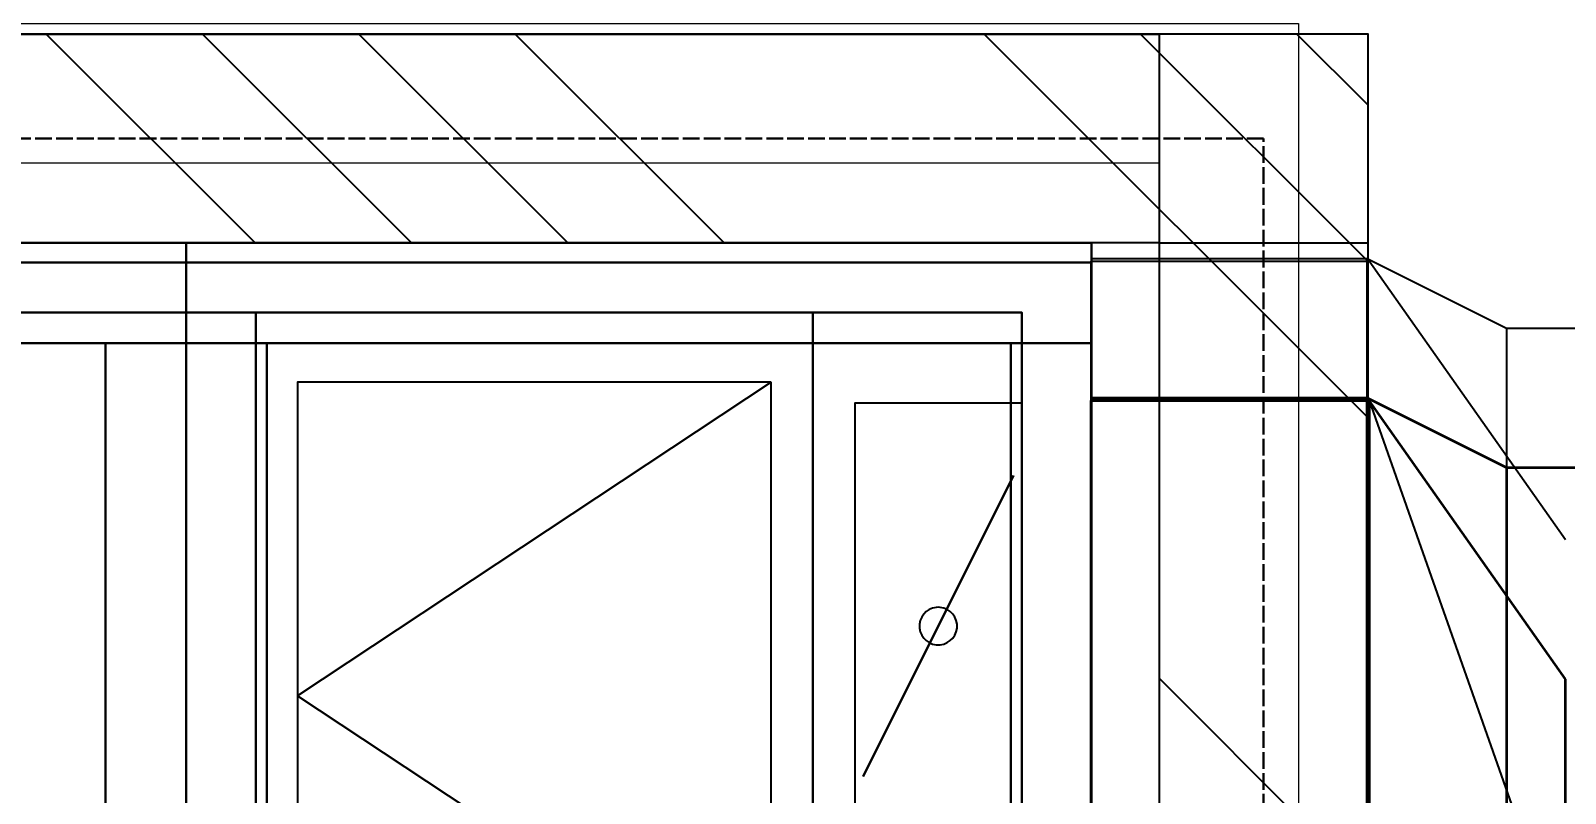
# Model space of a CAD drawing. Header units: millimetres. Extents: x 83708 to 840243643, y 645190 to 956201.
# Drawn here: x 353338 to 354440, y 856217 to 856764 of the extents above; entities that cross this region are included whole.
import ezdxf
from ezdxf import colors
from ezdxf.entities.mleader import LeaderData, LeaderLine
from ezdxf.math import Vec2, Vec3

# ---------------------------------------------------------------- set-up
doc = ezdxf.new("R2010")
doc.units = ezdxf.units.MM
doc.linetypes.add('ACAD_ISO02W100', pattern=[15, 12, -3])
doc.linetypes.add('MiddleRoom', pattern=[1100000.0, 100000, 1000000.0])
for name, color, linetype, lineweight in [('_INVENTO ALUSPLAAN', 253, 'Continuous', 9), ('Sein', 7, 'Continuous', 9), ('TULETÕKKETSOON', 1, 'ACAD_ISO02W100', 9)]:
    doc.layers.add(name, color=color, linetype=linetype, lineweight=lineweight)
for name, color, linetype in [('DUCT-S-1', 7, 'Continuous'), ('DUCT-V-1', 7, 'Continuous'), ('FLECAD1', 7, 'Continuous'), ('FLECAD2', 7, 'Continuous'), ('FLECAD3', 7, 'Continuous')]:
    doc.layers.add(name, color=color, linetype=linetype)
doc.styles.add('Annotative', font='malgunsl.ttf', dxfattribs={"height": 2})

# ---------------------------------------------------------------- blocks, each defined once
blk = doc.blocks.new('AC02935765_20221207113114_0')
at = {"layer": 'FLECAD1', "linetype": 'Continuous'}
for points in [[(2275, 140.0001, 150), (925, 140, 150), (924.9999, 1240, 150), (2275, 1240, 150)], [(2275, 1240, 150), (924.9999, 1240, 150), (924.9999, 1240, 1302), (2275, 1240, 1302)], [(2275, 140.0001, 1302), (2275, 1240, 1302), (924.9999, 1240, 1302), (925, 140, 1302)], [(2275, 140.0001, 150), (2275, 1240, 150), (2275, 1240, 1302), (2275, 140.0001, 1302)], [(2925, 140.0002, 150), (2275, 140.0001, 150), (2275, 1240, 150), (2925, 1240, 150)], [(2275, 140.0001, 150), (2275, 140.0001, 1302), (2275, 1240, 1302), (2275, 1240, 150)], [(2925, 1240, 150), (2275, 1240, 150), (2275, 1240, 1302), (2925, 1240, 1302)], [(2925, 140.0002, 1302), (2925, 1240, 1302), (2275, 1240, 1302), (2275, 140.0001, 1302)], [(2925, 140.0002, 150), (2925, 1240, 150), (2925, 1240, 1302), (2925, 140.0002, 1302)], [(2275, 1168), (924.9999, 1168), (924.9999, 1226), (2275, 1226)], [(2275, 1226), (924.9999, 1226), (924.9999, 1226, 150), (2275, 1226, 150)], [(2275, 1168, 150), (2275, 1226, 150), (924.9999, 1226, 150), (924.9999, 1168, 150)], [(2275, 1168), (2275, 1226), (2275, 1226, 150), (2275, 1168, 150)], [(2925, 1168), (2275, 1168), (2275, 1226), (2925, 1226)], [(2275, 1168), (2275, 1168, 150), (2275, 1226, 150), (2275, 1226)], [(2925, 1226), (2275, 1226), (2275, 1226, 150), (2925, 1226, 150)], [(2925, 1168, 150), (2925, 1226, 150), (2275, 1226, 150), (2275, 1168, 150)], [(2925, 1168), (2925, 1226), (2925, 1226, 150), (2925, 1168, 150)], [(2275, 1168), (2275, 1168, 150), (924.9999, 1168, 150), (924.9999, 1168)], [(2275, 212.0001), (2217, 212.0001), (2217, 1168), (2275, 1168)], [(2217, 212.0001), (2217, 212.0001, 150), (2217, 1168, 150), (2217, 1168)], [(2275, 1168), (2217, 1168), (2217, 1168, 150), (2275, 1168, 150)], [(2275, 212.0001, 150), (2275, 1168, 150), (2217, 1168, 150), (2217, 212.0001, 150)], [(2275, 212.0001), (2275, 1168), (2275, 1168, 150), (2275, 212.0001, 150)], [(2925, 1168), (2925, 1168, 150), (2275, 1168, 150), (2275, 1168)], [(2333, 212.0001), (2275, 212.0001), (2275, 1168), (2333, 1168)], [(2275, 212.0001), (2275, 212.0001, 150), (2275, 1168, 150), (2275, 1168)], [(2333, 1168), (2275, 1168), (2275, 1168, 150), (2333, 1168, 150)], [(2333, 212.0001, 150), (2333, 1168, 150), (2275, 1168, 150), (2275, 212.0001, 150)], [(2333, 212.0001), (2333, 1168), (2333, 1168, 150), (2333, 212.0001, 150)], [(2925, 212.0002), (2867, 212.0002), (2867, 1168), (2925, 1168)], [(2867, 212.0002), (2867, 212.0002, 150), (2867, 1168, 150), (2867, 1168)], [(2925, 1168), (2867, 1168), (2867, 1168, 150), (2925, 1168, 150)], [(2925, 212.0002, 150), (2925, 1168, 150), (2867, 1168, 150), (2867, 212.0002, 150)], [(2925, 212.0002), (2925, 1168), (2925, 1168, 150), (2925, 212.0002, 150)]]:
    blk.add_3dface(points, dxfattribs=at)
at = {"layer": 'FLECAD2', "linetype": 'Continuous'}
for points in [[(2275, 1240, 203), (924.9999, 1240, 203), (924.9999, 1240, 1249), (2275, 1240, 1249), (2275, 1240, 203)], [(2325, 1240, 779), (2275, 1240, 779), (2275, 1240, 1249), (2325, 1240, 1249), (2325, 1240, 779)], [(2275, 1240, 203), (2275, 1240, 673), (2725, 1240, 673), (2725, 1240, 203), (2275, 1240, 203)], [(2725, 1240, 779), (2325, 1240, 779), (2325, 1240, 1249), (2725, 1240, 1249), (2725, 1240, 779)], [(2875, 1240, 779), (2725, 1240, 779), (2725, 1240, 1249), (2875, 1240, 1249), (2875, 1240, 779)], [(2725, 1240, 203), (2725, 1240, 673), (2875, 1240, 673), (2875, 1240, 203), (2725, 1240, 203)], [(2275, 190.0001, 150), (925, 190, 150), (924.9999, 1190, 150), (2275, 1190, 150), (2275, 190.0001, 150)], [(2275, 190.0001, 1302), (2275, 1190, 1302), (924.9999, 1190, 1302), (925, 190, 1302), (2275, 190.0001, 1302)], [(2275, 190.0001, 203), (2275, 1190, 203), (2275, 1190, 1249), (2275, 190.0001, 1249), (2275, 190.0001, 203)], [(2275, 1190, 150), (2725, 1190, 150), (2725, 190.0002, 150), (2275, 190.0001, 150), (2275, 1190, 150)], [(2275, 190.0001, 779), (2275, 190.0001, 1249), (2275, 1190, 1249), (2275, 1190, 779), (2275, 190.0001, 779)], [(2275, 190.0001, 779), (2275, 190.0001, 1249), (2275, 1190, 1249), (2275, 1190, 779), (2275, 190.0001, 779)], [(2275, 1190, 203), (2275, 190.0001, 203), (2275, 190.0001, 673), (2275, 1190, 673), (2275, 1190, 203)], [(2325, 190.0001, 1302), (2325, 1190, 1302), (2275, 1190, 1302), (2275, 190.0001, 1302), (2325, 190.0001, 1302)], [(2725, 190.0002, 1302), (2725, 1190, 1302), (2325, 1190, 1302), (2325, 190.0001, 1302), (2725, 190.0002, 1302)], [(2725, 1190, 150), (2875, 1190, 150), (2875, 190.0002, 150), (2725, 190.0002, 150), (2725, 1190, 150)], [(2875, 190.0002, 1302), (2875, 1190, 1302), (2725, 1190, 1302), (2725, 190.0002, 1302), (2875, 190.0002, 1302)], [(2925, 190.0002, 779), (2925, 1190, 779), (2925, 1190, 1249), (2925, 190.0002, 1249), (2925, 190.0002, 779)], [(2925, 1190, 203), (2925, 1190, 673), (2925, 190.0002, 673), (2925, 190.0002, 203), (2925, 1190, 203)]]:
    blk.add_polyline3d(points, dxfattribs=at)
at = {"layer": 'FLECAD3', "linetype": 'Continuous'}
for p, q in [((2275, 1240, 673), (924.9999, 1240, 673)), ((2275, 1240, 779), (924.9999, 1240, 779)), ((2513.6, 1240, 414.5), (2537.8, 1240, 414.5)), ((2513.6, 1240, 461.5), (2537.8, 1240, 461.5)), ((2761, 1240, 948), (2869, 1240, 840)), ((2761, 1240, 960), (2869, 1240, 1068)), ((2761, 1240, 1188), (2869, 1240, 1080)), ((2869, 1240, 372), (2761, 1240, 264)), ((2869, 1240, 384), (2761, 1240, 492)), ((2869, 1240, 612), (2761, 1240, 504)), ((2869, 1073, 150), (2761, 857.0002, 150)), ((2761, 857.0002, 1302), (2869, 1073, 1302))]:
    blk.add_line(p, q, dxfattribs=at)
for points in [[(2275, 1240, 273.5), (2276.308, 1240, 277.6865), (2279.698, 1240, 285.6423), (2283.958, 1240, 293.035), (2289.022, 1240, 299.7956), (2294.823, 1240, 305.8549), (2301.296, 1240, 311.1438), (2308.374, 1240, 315.5933), (2315.991, 1240, 319.1341), (2320, 1240, 320.5)], [(2275, 1240, 602.5), (2276.308, 1240, 598.3135), (2279.698, 1240, 590.3577), (2283.958, 1240, 582.965), (2289.022, 1240, 576.2044), (2294.823, 1240, 570.1451), (2301.296, 1240, 564.8562), (2308.374, 1240, 560.4067), (2315.991, 1240, 556.8659), (2320, 1240, 555.5)], [(2320, 1240, 320.5), (2392.6, 1240, 273.5), (2392.6, 1240, 602.5), (2320, 1240, 555.5), (2320, 1240, 320.5)], [(2695, 1240, 802.5), (2355, 1240, 802.5), (2355, 1240, 1225.5), (2695, 1240, 1225.5), (2695, 1240, 802.5)], [(2695, 1240, 802.5), (2355, 1240, 908.25), (2695, 1240, 1014), (2355, 1240, 1119.75), (2695, 1240, 1225.5)], [(2392.6, 1240, 273.5), (2396.068, 1240, 273.6663), (2402.899, 1240, 274.6076), (2409.561, 1240, 276.2585), (2416.005, 1240, 278.5956), (2422.183, 1240, 281.5955), (2428.048, 1240, 285.2347), (2433.551, 1240, 289.49), (2438.643, 1240, 294.3379), (2441, 1240, 297), (2443.357, 1240, 299.6621), (2448.449, 1240, 304.51), (2453.952, 1240, 308.7653), (2459.816, 1240, 312.4045), (2465.995, 1240, 315.4044), (2472.439, 1240, 317.7415), (2479.101, 1240, 319.3924), (2485.932, 1240, 320.3337), (2489.4, 1240, 320.5)], [(2392.6, 1240, 344), (2396.068, 1240, 344.1663), (2402.899, 1240, 345.1076), (2409.561, 1240, 346.7585), (2416.005, 1240, 349.0956), (2422.183, 1240, 352.0955), (2428.048, 1240, 355.7347), (2433.551, 1240, 359.99), (2438.643, 1240, 364.8379), (2441, 1240, 367.5), (2443.357, 1240, 370.1621), (2448.449, 1240, 375.01), (2453.952, 1240, 379.2653), (2459.816, 1240, 382.9045), (2465.995, 1240, 385.9044), (2472.439, 1240, 388.2415), (2479.101, 1240, 389.8924), (2485.932, 1240, 390.8337), (2489.4, 1240, 391)], [(2392.6, 1240, 438), (2395.534, 1240, 436.8772), (2401.512, 1240, 435.1197), (2407.588, 1240, 433.948), (2413.723, 1240, 433.3622), (2419.877, 1240, 433.3622), (2426.011, 1240, 433.948), (2432.087, 1240, 435.1197), (2438.066, 1240, 436.8772), (2441, 1240, 438), (2443.934, 1240, 439.1228), (2449.912, 1240, 440.8803), (2455.988, 1240, 442.052), (2462.123, 1240, 442.6378), (2468.277, 1240, 442.6378), (2474.411, 1240, 442.052), (2480.487, 1240, 440.8803), (2486.466, 1240, 439.1228), (2489.4, 1240, 438)], [(2392.6, 1240, 532), (2394.957, 1240, 529.3379), (2400.049, 1240, 524.49), (2405.552, 1240, 520.2347), (2411.417, 1240, 516.5955), (2417.595, 1240, 513.5956), (2424.039, 1240, 511.2585), (2430.701, 1240, 509.6076), (2437.532, 1240, 508.6663), (2441, 1240, 508.5), (2444.468, 1240, 508.3337), (2451.299, 1240, 507.3924), (2457.961, 1240, 505.7415), (2464.405, 1240, 503.4044), (2470.583, 1240, 500.4045), (2476.448, 1240, 496.7653), (2481.95, 1240, 492.51), (2487.043, 1240, 487.6621), (2489.4, 1240, 485)], [(2392.6, 1240, 602.5), (2394.957, 1240, 599.8379), (2400.049, 1240, 594.99), (2405.552, 1240, 590.7347), (2411.417, 1240, 587.0955), (2417.595, 1240, 584.0956), (2424.039, 1240, 581.7585), (2430.701, 1240, 580.1076), (2437.532, 1240, 579.1663), (2441, 1240, 579), (2444.468, 1240, 578.8337), (2451.299, 1240, 577.8924), (2457.961, 1240, 576.2415), (2464.405, 1240, 573.9044), (2470.583, 1240, 570.9045), (2476.448, 1240, 567.2653), (2481.95, 1240, 563.01), (2487.043, 1240, 558.1621), (2489.4, 1240, 555.5)], [(2489.4, 1240, 320.5), (2513.6, 1240, 297), (2513.6, 1240, 579), (2489.4, 1240, 555.5), (2489.4, 1240, 320.5)], [(2537.8, 1240, 391), (2658.8, 1240, 391), (2658.8, 1240, 485), (2537.8, 1240, 485), (2537.8, 1240, 391)], [(2875, 1240, 814), (2755, 1240, 814), (2755, 1240, 1214), (2875, 1240, 1214), (2875, 1240, 814)], [(2755, 1240, 238), (2875, 1240, 238), (2875, 1240, 638), (2755, 1240, 638), (2755, 1240, 238)], [(2828.5, 1240, 894), (2828.453, 1240, 892.6142), (2827.913, 1240, 889.9791), (2826.887, 1240, 887.5569), (2825.431, 1240, 885.4022), (2823.598, 1240, 883.5692), (2821.443, 1240, 882.1128), (2819.021, 1240, 881.0873), (2816.386, 1240, 880.5472), (2815, 1240, 880.5), (2813.614, 1240, 880.5472), (2810.979, 1240, 881.0873), (2808.557, 1240, 882.1128), (2806.402, 1240, 883.5692), (2804.569, 1240, 885.4022), (2803.113, 1240, 887.5569), (2802.087, 1240, 889.9791), (2801.547, 1240, 892.6142), (2801.5, 1240, 894), (2801.547, 1240, 895.3858), (2802.087, 1240, 898.0209), (2803.113, 1240, 900.4431), (2804.569, 1240, 902.5978), (2806.402, 1240, 904.4308), (2808.557, 1240, 905.8872), (2810.979, 1240, 906.9127), (2813.614, 1240, 907.4528), (2815, 1240, 907.5), (2816.386, 1240, 907.4528), (2819.021, 1240, 906.9127), (2821.443, 1240, 905.8872), (2823.598, 1240, 904.4308), (2825.431, 1240, 902.5978), (2826.887, 1240, 900.4431), (2827.913, 1240, 898.0209), (2828.453, 1240, 895.3858), (2828.5, 1240, 894), (2828.5, 1240, 894)], [(2828.5, 1240, 1014), (2828.453, 1240, 1012.614), (2827.913, 1240, 1009.979), (2826.887, 1240, 1007.557), (2825.431, 1240, 1005.402), (2823.598, 1240, 1003.569), (2821.443, 1240, 1002.113), (2819.021, 1240, 1001.087), (2816.386, 1240, 1000.547), (2815, 1240, 1000.5), (2813.614, 1240, 1000.547), (2810.979, 1240, 1001.087), (2808.557, 1240, 1002.113), (2806.402, 1240, 1003.569), (2804.569, 1240, 1005.402), (2803.113, 1240, 1007.557), (2802.087, 1240, 1009.979), (2801.547, 1240, 1012.614), (2801.5, 1240, 1014), (2801.547, 1240, 1015.386), (2802.087, 1240, 1018.021), (2803.113, 1240, 1020.443), (2804.569, 1240, 1022.598), (2806.402, 1240, 1024.431), (2808.557, 1240, 1025.887), (2810.979, 1240, 1026.913), (2813.614, 1240, 1027.453), (2815, 1240, 1027.5), (2816.386, 1240, 1027.453), (2819.021, 1240, 1026.913), (2821.443, 1240, 1025.887), (2823.598, 1240, 1024.431), (2825.431, 1240, 1022.598), (2826.887, 1240, 1020.443), (2827.913, 1240, 1018.021), (2828.453, 1240, 1015.386), (2828.5, 1240, 1014), (2828.5, 1240, 1014)], [(2828.5, 1240, 1134), (2828.453, 1240, 1132.614), (2827.913, 1240, 1129.979), (2826.887, 1240, 1127.557), (2825.431, 1240, 1125.402), (2823.598, 1240, 1123.569), (2821.443, 1240, 1122.113), (2819.021, 1240, 1121.087), (2816.386, 1240, 1120.547), (2815, 1240, 1120.5), (2813.614, 1240, 1120.547), (2810.979, 1240, 1121.087), (2808.557, 1240, 1122.113), (2806.402, 1240, 1123.569), (2804.569, 1240, 1125.402), (2803.113, 1240, 1127.557), (2802.087, 1240, 1129.979), (2801.547, 1240, 1132.614), (2801.5, 1240, 1134), (2801.547, 1240, 1135.386), (2802.087, 1240, 1138.021), (2803.113, 1240, 1140.443), (2804.569, 1240, 1142.598), (2806.402, 1240, 1144.431), (2808.557, 1240, 1145.887), (2810.979, 1240, 1146.913), (2813.614, 1240, 1147.453), (2815, 1240, 1147.5), (2816.386, 1240, 1147.453), (2819.021, 1240, 1146.913), (2821.443, 1240, 1145.887), (2823.598, 1240, 1144.431), (2825.431, 1240, 1142.598), (2826.887, 1240, 1140.443), (2827.913, 1240, 1138.021), (2828.453, 1240, 1135.386), (2828.5, 1240, 1134), (2828.5, 1240, 1134)], [(2801.5, 1240, 318), (2801.547, 1240, 316.6142), (2802.087, 1240, 313.9792), (2803.113, 1240, 311.5569), (2804.569, 1240, 309.4022), (2806.402, 1240, 307.5692), (2808.557, 1240, 306.1128), (2810.979, 1240, 305.0873), (2813.614, 1240, 304.5473), (2815, 1240, 304.5), (2816.386, 1240, 304.5473), (2819.021, 1240, 305.0873), (2821.443, 1240, 306.1128), (2823.598, 1240, 307.5692), (2825.431, 1240, 309.4022), (2826.887, 1240, 311.5569), (2827.913, 1240, 313.9792), (2828.453, 1240, 316.6142), (2828.5, 1240, 318), (2828.453, 1240, 319.3858), (2827.913, 1240, 322.0208), (2826.887, 1240, 324.4431), (2825.431, 1240, 326.5978), (2823.598, 1240, 328.4308), (2821.443, 1240, 329.8872), (2819.021, 1240, 330.9127), (2816.386, 1240, 331.4527), (2815, 1240, 331.5), (2813.614, 1240, 331.4527), (2810.979, 1240, 330.9127), (2808.557, 1240, 329.8872), (2806.402, 1240, 328.4308), (2804.569, 1240, 326.5978), (2803.113, 1240, 324.4431), (2802.087, 1240, 322.0208), (2801.547, 1240, 319.3858), (2801.5, 1240, 318), (2801.5, 1240, 318)], [(2801.5, 1240, 438), (2801.547, 1240, 436.6142), (2802.087, 1240, 433.9792), (2803.113, 1240, 431.5569), (2804.569, 1240, 429.4021), (2806.402, 1240, 427.5692), (2808.557, 1240, 426.1128), (2810.979, 1240, 425.0873), (2813.614, 1240, 424.5473), (2815, 1240, 424.5), (2816.386, 1240, 424.5473), (2819.021, 1240, 425.0873), (2821.443, 1240, 426.1128), (2823.598, 1240, 427.5692), (2825.431, 1240, 429.4021), (2826.887, 1240, 431.5569), (2827.913, 1240, 433.9792), (2828.453, 1240, 436.6142), (2828.5, 1240, 438), (2828.453, 1240, 439.3858), (2827.913, 1240, 442.0208), (2826.887, 1240, 444.4431), (2825.431, 1240, 446.5979), (2823.598, 1240, 448.4308), (2821.443, 1240, 449.8872), (2819.021, 1240, 450.9127), (2816.386, 1240, 451.4527), (2815, 1240, 451.5), (2813.614, 1240, 451.4527), (2810.979, 1240, 450.9127), (2808.557, 1240, 449.8872), (2806.402, 1240, 448.4308), (2804.569, 1240, 446.5979), (2803.113, 1240, 444.4431), (2802.087, 1240, 442.0208), (2801.547, 1240, 439.3858), (2801.5, 1240, 438), (2801.5, 1240, 438)], [(2801.5, 1240, 558), (2801.547, 1240, 556.6143), (2802.087, 1240, 553.9791), (2803.113, 1240, 551.5569), (2804.569, 1240, 549.4022), (2806.402, 1240, 547.5692), (2808.557, 1240, 546.1128), (2810.979, 1240, 545.0873), (2813.614, 1240, 544.5472), (2815, 1240, 544.5), (2816.386, 1240, 544.5472), (2819.021, 1240, 545.0873), (2821.443, 1240, 546.1128), (2823.598, 1240, 547.5692), (2825.431, 1240, 549.4022), (2826.887, 1240, 551.5569), (2827.913, 1240, 553.9791), (2828.453, 1240, 556.6143), (2828.5, 1240, 558), (2828.453, 1240, 559.3857), (2827.913, 1240, 562.0209), (2826.887, 1240, 564.4431), (2825.431, 1240, 566.5978), (2823.598, 1240, 568.4308), (2821.443, 1240, 569.8872), (2819.021, 1240, 570.9127), (2816.386, 1240, 571.4528), (2815, 1240, 571.5), (2813.614, 1240, 571.4528), (2810.979, 1240, 570.9127), (2808.557, 1240, 569.8872), (2806.402, 1240, 568.4308), (2804.569, 1240, 566.5978), (2803.113, 1240, 564.4431), (2802.087, 1240, 562.0209), (2801.547, 1240, 559.3857), (2801.5, 1240, 558), (2801.5, 1240, 558)], [(2445, 1226, 75), (2444.965, 1226, 72.9389), (2444.555, 1226, 68.90771), (2443.755, 1226, 65.00391), (2442.585, 1226, 61.2477), (2441.066, 1226, 57.65924), (2439.217, 1226, 54.25877), (2435.906, 1226, 49.52486), (2430.475, 1226, 44.09406), (2425.741, 1226, 40.78271), (2422.341, 1226, 38.93413), (2418.752, 1226, 37.41487), (2414.996, 1226, 36.24514), (2411.092, 1226, 35.44512), (2407.061, 1226, 35.03502), (2405, 1226, 35), (2402.939, 1226, 35.03502), (2398.908, 1226, 35.44512), (2395.004, 1226, 36.24514), (2391.248, 1226, 37.41487), (2387.659, 1226, 38.93413), (2384.259, 1226, 40.78271), (2379.525, 1226, 44.09406), (2374.094, 1226, 49.52486), (2370.783, 1226, 54.25877), (2368.934, 1226, 57.65924), (2367.415, 1226, 61.2477), (2366.245, 1226, 65.00391), (2365.445, 1226, 68.90771), (2365.035, 1226, 72.9389), (2365, 1226, 75), (2365.035, 1226, 77.0611), (2365.445, 1226, 81.09229), (2366.245, 1226, 84.99609), (2367.415, 1226, 88.7523), (2368.934, 1226, 92.34076), (2370.783, 1226, 95.74123), (2374.094, 1226, 100.4751), (2379.525, 1226, 105.9059), (2384.259, 1226, 109.2173), (2387.659, 1226, 111.0659), (2391.248, 1226, 112.5851), (2395.004, 1226, 113.7549), (2398.908, 1226, 114.5549), (2402.939, 1226, 114.965), (2405, 1226, 115), (2407.061, 1226, 114.965), (2411.092, 1226, 114.5549), (2414.996, 1226, 113.7549), (2418.752, 1226, 112.5851), (2422.341, 1226, 111.0659), (2425.741, 1226, 109.2173), (2430.475, 1226, 105.9059), (2435.906, 1226, 100.4751), (2439.217, 1226, 95.74123), (2441.066, 1226, 92.34076), (2442.585, 1226, 88.7523), (2443.755, 1226, 84.99609), (2444.555, 1226, 81.09229), (2444.965, 1226, 77.0611), (2445, 1226, 75), (2445, 1226, 75)], [(2835, 1226, 75), (2834.965, 1226, 72.9389), (2834.555, 1226, 68.90771), (2833.755, 1226, 65.00391), (2832.585, 1226, 61.2477), (2831.066, 1226, 57.65924), (2829.217, 1226, 54.25877), (2825.906, 1226, 49.52486), (2820.475, 1226, 44.09406), (2815.741, 1226, 40.78271), (2812.341, 1226, 38.93413), (2808.752, 1226, 37.41487), (2804.996, 1226, 36.24514), (2801.092, 1226, 35.44512), (2797.061, 1226, 35.03502), (2795, 1226, 35), (2792.939, 1226, 35.03502), (2788.908, 1226, 35.44512), (2785.004, 1226, 36.24514), (2781.248, 1226, 37.41487), (2777.659, 1226, 38.93413), (2774.259, 1226, 40.78271), (2769.525, 1226, 44.09406), (2764.094, 1226, 49.52486), (2760.783, 1226, 54.25877), (2758.934, 1226, 57.65924), (2757.415, 1226, 61.2477), (2756.245, 1226, 65.00391), (2755.445, 1226, 68.90771), (2755.035, 1226, 72.9389), (2755, 1226, 75), (2755.035, 1226, 77.0611), (2755.445, 1226, 81.09229), (2756.245, 1226, 84.99609), (2757.415, 1226, 88.7523), (2758.934, 1226, 92.34076), (2760.783, 1226, 95.74123), (2764.094, 1226, 100.4751), (2769.525, 1226, 105.9059), (2774.259, 1226, 109.2173), (2777.659, 1226, 111.0659), (2781.248, 1226, 112.5851), (2785.004, 1226, 113.7549), (2788.908, 1226, 114.5549), (2792.939, 1226, 114.965), (2795, 1226, 115), (2797.061, 1226, 114.965), (2801.092, 1226, 114.5549), (2804.996, 1226, 113.7549), (2808.752, 1226, 112.5851), (2812.341, 1226, 111.0659), (2815.741, 1226, 109.2173), (2820.475, 1226, 105.9059), (2825.906, 1226, 100.4751), (2829.217, 1226, 95.74123), (2831.066, 1226, 92.34076), (2832.585, 1226, 88.7523), (2833.755, 1226, 84.99609), (2834.555, 1226, 81.09229), (2834.965, 1226, 77.0611), (2835, 1226, 75), (2835, 1226, 75)], [(2445, 1168, 75), (2444.965, 1168, 72.9389), (2444.555, 1168, 68.90771), (2443.755, 1168, 65.00391), (2442.585, 1168, 61.2477), (2441.066, 1168, 57.65924), (2439.217, 1168, 54.25877), (2435.906, 1168, 49.52486), (2430.475, 1168, 44.09406), (2425.741, 1168, 40.78271), (2422.341, 1168, 38.93413), (2418.752, 1168, 37.41487), (2414.996, 1168, 36.24514), (2411.092, 1168, 35.44512), (2407.061, 1168, 35.03502), (2405, 1168, 35), (2402.939, 1168, 35.03502), (2398.908, 1168, 35.44512), (2395.004, 1168, 36.24514), (2391.248, 1168, 37.41487), (2387.659, 1168, 38.93413), (2384.259, 1168, 40.78271), (2379.525, 1168, 44.09406), (2374.094, 1168, 49.52486), (2370.783, 1168, 54.25877), (2368.934, 1168, 57.65924), (2367.415, 1168, 61.2477), (2366.245, 1168, 65.00391), (2365.445, 1168, 68.90771), (2365.035, 1168, 72.9389), (2365, 1168, 75), (2365.035, 1168, 77.0611), (2365.445, 1168, 81.09229), (2366.245, 1168, 84.99609), (2367.415, 1168, 88.7523), (2368.934, 1168, 92.34076), (2370.783, 1168, 95.74123), (2374.094, 1168, 100.4751), (2379.525, 1168, 105.9059), (2384.259, 1168, 109.2173), (2387.659, 1168, 111.0659), (2391.248, 1168, 112.5851), (2395.004, 1168, 113.7549), (2398.908, 1168, 114.5549), (2402.939, 1168, 114.965), (2405, 1168, 115), (2407.061, 1168, 114.965), (2411.092, 1168, 114.5549), (2414.996, 1168, 113.7549), (2418.752, 1168, 112.5851), (2422.341, 1168, 111.0659), (2425.741, 1168, 109.2173), (2430.475, 1168, 105.9059), (2435.906, 1168, 100.4751), (2439.217, 1168, 95.74123), (2441.066, 1168, 92.34076), (2442.585, 1168, 88.7523), (2443.755, 1168, 84.99609), (2444.555, 1168, 81.09229), (2444.965, 1168, 77.0611), (2445, 1168, 75), (2445, 1168, 75)], [(2835, 1168, 75), (2834.965, 1168, 72.9389), (2834.555, 1168, 68.90771), (2833.755, 1168, 65.00391), (2832.585, 1168, 61.2477), (2831.066, 1168, 57.65924), (2829.217, 1168, 54.25877), (2825.906, 1168, 49.52486), (2820.475, 1168, 44.09406), (2815.741, 1168, 40.78271), (2812.341, 1168, 38.93413), (2808.752, 1168, 37.41487), (2804.996, 1168, 36.24514), (2801.092, 1168, 35.44512), (2797.061, 1168, 35.03502), (2795, 1168, 35), (2792.939, 1168, 35.03502), (2788.908, 1168, 35.44512), (2785.004, 1168, 36.24514), (2781.248, 1168, 37.41487), (2777.659, 1168, 38.93413), (2774.259, 1168, 40.78271), (2769.525, 1168, 44.09406), (2764.094, 1168, 49.52486), (2760.783, 1168, 54.25877), (2758.934, 1168, 57.65924), (2757.415, 1168, 61.2477), (2756.245, 1168, 65.00391), (2755.445, 1168, 68.90771), (2755.035, 1168, 72.9389), (2755, 1168, 75), (2755.035, 1168, 77.0611), (2755.445, 1168, 81.09229), (2756.245, 1168, 84.99609), (2757.415, 1168, 88.7523), (2758.934, 1168, 92.34076), (2760.783, 1168, 95.74123), (2764.094, 1168, 100.4751), (2769.525, 1168, 105.9059), (2774.259, 1168, 109.2173), (2777.659, 1168, 111.0659), (2781.248, 1168, 112.5851), (2785.004, 1168, 113.7549), (2788.908, 1168, 114.5549), (2792.939, 1168, 114.965), (2795, 1168, 115), (2797.061, 1168, 114.965), (2801.092, 1168, 114.5549), (2804.996, 1168, 113.7549), (2808.752, 1168, 112.5851), (2812.341, 1168, 111.0659), (2815.741, 1168, 109.2173), (2820.475, 1168, 105.9059), (2825.906, 1168, 100.4751), (2829.217, 1168, 95.74123), (2831.066, 1168, 92.34076), (2832.585, 1168, 88.7523), (2833.755, 1168, 84.99609), (2834.555, 1168, 81.09229), (2834.965, 1168, 77.0611), (2835, 1168, 75), (2835, 1168, 75)], [(2695, 1140, 1302), (2355, 1140, 1302), (2355, 240.0001, 1302), (2695, 240.0002, 1302), (2695, 1140, 1302)], [(2695, 1140, 1302), (2355, 915.0001, 1302), (2695, 690.0001, 1302), (2355, 465.0001, 1302), (2695, 240.0001, 1302)], [(2755, 325.0002, 150), (2875, 325.0002, 150), (2875, 1125, 150), (2755, 1125, 150), (2755, 325.0002, 150)], [(2875, 1125, 1302), (2755, 1125, 1302), (2755, 325.0002, 1302), (2875, 325.0002, 1302), (2875, 1125, 1302)], [(2925, 325.0002, 814), (2925, 1125, 814), (2925, 1125, 1214), (2925, 325.0002, 1214), (2925, 325.0002, 814)], [(2925, 325.0002, 238), (2925, 1125, 238), (2925, 1125, 638), (2925, 325.0002, 638), (2925, 325.0002, 238)], [(2801.5, 965.0002, 150), (2801.547, 963.6144, 150), (2802.087, 960.9793, 150), (2803.113, 958.5571, 150), (2804.569, 956.4023, 150), (2806.402, 954.5694, 150), (2808.557, 953.113, 150), (2810.979, 952.0875, 150), (2813.614, 951.5474, 150), (2815, 951.5002, 150), (2816.386, 951.5475, 150), (2819.021, 952.0875, 150), (2821.443, 953.113, 150), (2823.598, 954.5694, 150), (2825.431, 956.4023, 150), (2826.887, 958.5571, 150), (2827.913, 960.9794, 150), (2828.453, 963.6144, 150), (2828.5, 965.0002, 150), (2828.453, 966.386, 150), (2827.913, 969.0211, 150), (2826.887, 971.4432, 150), (2825.431, 973.598, 150), (2823.598, 975.431, 150), (2821.443, 976.8874, 150), (2819.021, 977.9129, 150), (2816.386, 978.4529, 150), (2815, 978.5002, 150), (2813.614, 978.4529, 150), (2810.979, 977.9129, 150), (2808.557, 976.8874, 150), (2806.402, 975.431, 150), (2804.569, 973.598, 150), (2803.113, 971.4432, 150), (2802.087, 969.021, 150), (2801.547, 966.3859, 150), (2801.5, 965.0002, 150), (2801.5, 965.0002, 150)], [(2828.5, 965.0002, 1302), (2828.453, 966.386, 1302), (2827.913, 969.0211, 1302), (2826.887, 971.4432, 1302), (2825.431, 973.598, 1302), (2823.598, 975.431, 1302), (2821.443, 976.8874, 1302), (2819.021, 977.9129, 1302), (2816.386, 978.4529, 1302), (2815, 978.5002, 1302), (2813.614, 978.4529, 1302), (2810.979, 977.9129, 1302), (2808.557, 976.8874, 1302), (2806.402, 975.431, 1302), (2804.569, 973.598, 1302), (2803.113, 971.4432, 1302), (2802.087, 969.021, 1302), (2801.547, 966.3859, 1302), (2801.5, 965.0002, 1302), (2801.547, 963.6144, 1302), (2802.087, 960.9793, 1302), (2803.113, 958.5571, 1302), (2804.569, 956.4023, 1302), (2806.402, 954.5694, 1302), (2808.557, 953.113, 1302), (2810.979, 952.0875, 1302), (2813.614, 951.5474, 1302), (2815, 951.5002, 1302), (2816.386, 951.5475, 1302), (2819.021, 952.0875, 1302), (2821.443, 953.113, 1302), (2823.598, 954.5694, 1302), (2825.431, 956.4023, 1302), (2826.887, 958.5571, 1302), (2827.913, 960.9794, 1302), (2828.453, 963.6144, 1302), (2828.5, 965.0002, 1302), (2828.5, 965.0002, 1302)]]:
    blk.add_polyline3d(points, dxfattribs=at)
blk = doc.blocks.new('A$Ce418d85a')
blk.add_blockref('AC02935765_20221207113114_0', (-1, -324.9999))
blk = doc.blocks.new('*U768')
at = {"layer": 'DUCT-V-1', "color": 1, "linetype": 'MiddleRoom', "lineweight": -3}
blk.add_line((97415.8, 284125.5, 449.5), (97415.8, 285125.5, 449.5), dxfattribs=at)
at = {"layer": 'DUCT-V-1', "color": 1, "linetype": 'Continuous', "lineweight": 35}
blk.add_line((97415.8, 284225.5, 349.5), (97415.8, 285025.5, 349.5), dxfattribs=at)
blk = doc.blocks.new('A$C0f6af5fb')
at = {"layer": 'DUCT-S-1', "color": 8, "linetype": 'MiddleRoom', "lineweight": -3}
for p, q in [((-148.6, 2249.4, 449.5), (50.7, 2249.4, 449.5)), ((-148.5, 2251.3, 937.3), (49.3, 2251.3, 937.3)), ((-148.5, 1251.3, 937.3), (-148.5, 2251.3, 937.3)), ((49.3, 1251.3, 937.3), (49.3, 2251.3, 937.3)), ((49.3, 2251.3, 937.3), (149.3, 2201.3, 937.3)), ((191.7, 2049.4, 149.5), (50.7, 2249.4, 449.5)), ((149.3, 2201.3, 937.3), (424.7, 2201.3, 937.3)), ((149.3, 2201.3, 937.3), (149.3, 1301.3, 937.3))]:
    blk.add_line(p, q, dxfattribs=at)
at = {"layer": 'DUCT-S-1', "color": 8, "linetype": 'Continuous', "lineweight": 35}
for p, q in [((-148.6, 2149.4, 349.5), (50.7, 2149.4, 349.5)), ((-148.5, 2151.3, 837.3), (49.3, 2151.3, 837.3)), ((-148.5, 1351.3, 837.3), (-148.5, 2151.3, 837.3)), ((49.3, 1351.3, 837.3), (49.3, 2151.3, 837.3)), ((49.3, 2151.3, 837.3), (149.3, 2101.3, 837.3)), ((191.7, 1949.4, 149.5), (50.7, 2149.4, 349.5)), ((50.7, 2149.4, 349.5), (50.7, 1349.4, 349.5)), ((149.3, 2101.3, 837.3), (424.7, 2101.3, 837.3)), ((149.3, 2101.3, 837.3), (149.3, 1401.3, 837.3))]:
    blk.add_line(p, q, dxfattribs=at)
at = {"layer": 'DUCT-S-1', "color": 8, "linetype": 'Continuous', "lineweight": -3}
blk.add_line((50.7, 2149.4, 349.5), (191.7, 1749.4, 350.5), dxfattribs=at)
at = {"layer": 'DUCT-S-1', "color": 8, "linetype": 'Continuous', "lineweight": 35, "extrusion": (-1, 0, 0)}
blk.add_ellipse((191.7, 1749.4, 149.5), major_axis=(0, -200), ratio=1, start_param=0, end_param=3.141593, dxfattribs=at)
blk = doc.blocks.new('A$Ce6bbaba1')
at = {"layer": '_INVENTO ALUSPLAAN'}
for points in [[(-5695.5, -4703.9), (-2435.5, -4703.9), (-2435.5, -7123.9), (-5695.5, -7123.9)], [(-5595.5, -4803.9), (-2535.5, -4803.9), (-2535.5, -7023.9), (-5595.5, -7023.9)]]:
    blk.add_lwpolyline(points, close=True, dxfattribs=at)
at = {"color": 6}
blk.add_blockref('A$C0f6af5fb', (-2435.5, -7123.9), dxfattribs=at)
blk.add_blockref('A$Ce418d85a', (-5508.1, -5776.4, 700))
at = {"layer": 'DUCT-V-1'}
blk.add_blockref('*U768', (-100000, -290000), dxfattribs=at)
blk = doc.blocks.new('A$C2e20b658')
h = blk.add_hatch()
h.set_pattern_fill('ANSI34', color=6, scale=25, angle=90)
h.set_pattern_definition([(135, (379689.74, -94321.06), (-336.7596, -336.7596), []), (135, (379689.74, -94208.8), (-336.7596, -336.7596), []), (135, (379689.74, -94096.56), (-336.7596, -336.7596), []), (135, (379689.74, -93984.3), (-336.7596, -336.7596), [])])
h.paths.add_polyline_path([(2848.6, 0), (-361.4, 0), (-361.4, 150), (2848.6, 150)])
h.paths.add_polyline_path([(-211.4, 0), (-361.4, 0), (-361.4, -1280.6), (-211.4, -1280.6)])
h.paths.add_polyline_path([(-211.4, -2162.5), (2998.6, -2162.5), (2998.6, -2312.5), (-211.4, -2312.5)])
h.paths.add_polyline_path([(2848.6, -2162.5), (2998.6, -2162.5), (2998.6, 150), (2848.6, 150)])
for points in [[(2848.6, 0), (2998.6, 0), (2998.6, 150), (-361.4, 150), (-361.4, -2312.5), (2998.6, -2312.5), (2998.6, -993)], [(2848.6, 0), (2848.6, 0), (-211.4, 0), (-211.4, -2162.5), (2848.6, -2162.5), (2848.6, -993)]]:
    blk.add_lwpolyline(points)
for points in [[(2848.6, 0), (-361.4, 0), (-361.4, 150), (2848.6, 150)], [(2848.6, -2162.5), (2998.6, -2162.5), (2998.6, 150), (2848.6, 150)]]:
    blk.add_lwpolyline(points, close=True)
at = {"layer": '_INVENTO ALUSPLAAN'}
blk.add_lwpolyline([(-211.4, -2162.5), (2848.6, -2162.5), (2848.6, 0), (-211.4, 0)], close=True, dxfattribs=at)
at = {"layer": 'TULETÕKKETSOON', "lineweight": 30}
blk.add_lwpolyline([(-286.4, -2237.5), (2923.6, -2237.5), (2923.6, 75), (-286.4, 75)], close=True, dxfattribs=at)

msp = doc.modelspace()

# ---------------------------------------------------------------- block references
at = {"color": 6}
for name, p in [('A$Ce6bbaba1', (356683.7, 861473.5)), ('A$C2e20b658', (351299.6, 856612.1, 850))]:
    msp.add_blockref(name, p, dxfattribs=at)

# ---------------------------------------------------------------- leaders
at = {"layer": 'Sein'}
ml = msp.add_multileader_mtext('Standard', dxfattribs=at)
ml.set_content('Pööningu akna\\Pasemele paigaldada \\Pvent. rest', color=256, style='Annotative')
ml.set_leader_properties()
ml.build(insert=Vec2(0, 0))
ml.multileader.update_dxf_attribs({"text_left_attachment_type": 5, "text_right_attachment_type": 5, "dogleg_length": 0, "arrow_head_size": 450, "scale": 150})
ctx = ml.context
ctx.base_point, ctx.scale, ctx.char_height, ctx.arrow_head_size, ctx.landing_gap_size, ctx.plane_origin = Vec3(358314.6, 858799.3), 150, 375, 450, 0, Vec3(359433.4, 852743.1)
ctx.left_attachment, ctx.right_attachment = 5, 5
notes = []
notes.append((ctx, [(0, (1, 1, 0), (358314.6, 858799.3), (1, 0), 0, [(0, [(356528.7, 856450.9)], 0, [])])]))
ctx.mtext.insert, ctx.mtext.flow_direction = Vec3(358314.6, 860542.1), 5
for ctx, leaders in notes:
    for number, flags, end, landing, length, lines in leaders:
        leader = LeaderData()
        leader.index, (leader.has_last_leader_line, leader.has_dogleg_vector, leader.attachment_direction) = number, flags
        leader.last_leader_point, leader.dogleg_vector, leader.dogleg_length = Vec3(end), Vec3(landing), length
        for number, points, colour, breaks in lines:
            line = LeaderLine()
            line.index, line.vertices, line.color, line.breaks = number, Vec3.list(points), colors.encode_raw_color(colour), breaks
            leader.lines.append(line)
        ctx.leaders.append(leader)

doc.saveas('drawing.dxf')
